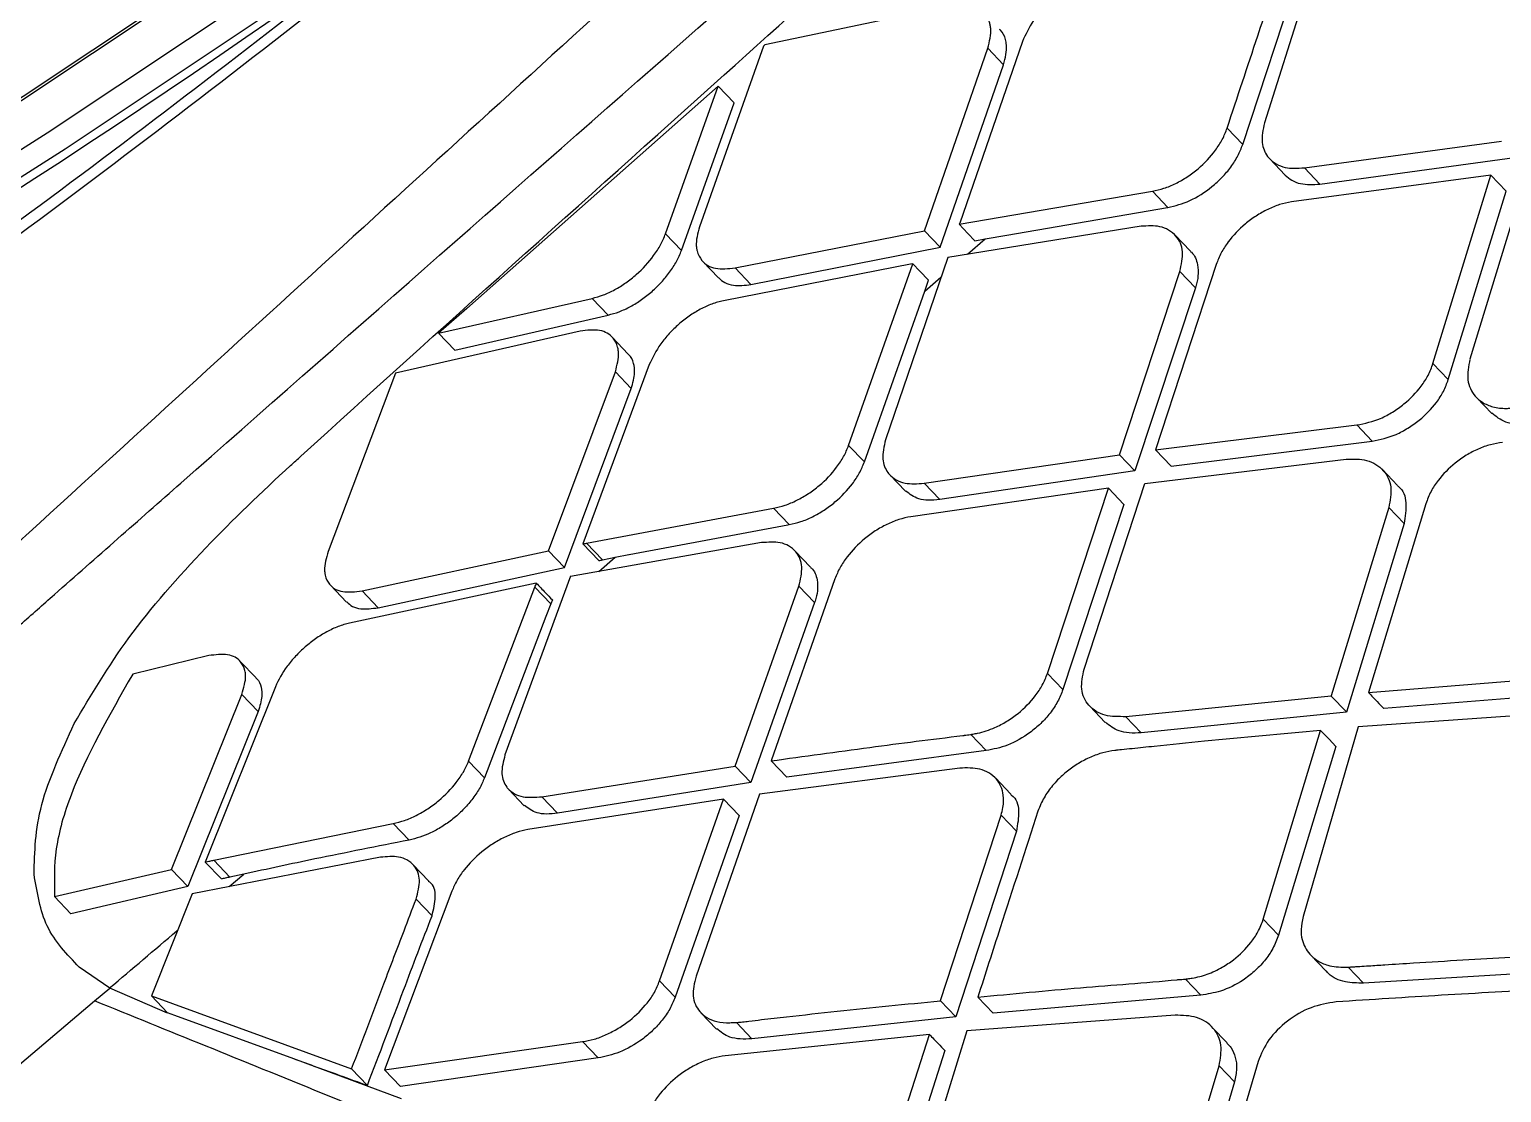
# Model space of a CAD drawing. Extents: x 832 to 912, y 781 to 934.
# Drawn here: x 894.047 to 895.112, y 807.665 to 808.435 of the extents above; entities that cross this region are included whole.
import ezdxf

# ---------------------------------------------------------------- set-up
doc = ezdxf.new("R2010")
doc.units = 0
doc.header["$MEASUREMENT"] = 0
doc.layers.add('1', color=4, linetype='Continuous')

# ---------------------------------------------------------------- blocks, each defined once
blk = doc.blocks.new('2026 SOVEREIGN HL')
at = {"layer": '1', "color": 3, "linetype": 'Continuous', "lineweight": 25}
for p, q in [((63.2541, 11.4069), (63.2115, 11.2725)), ((63.2016, 11.2744), (63.2388, 11.3872)), ((62.9847, 11.3572), (62.8498, 11.3289)), ((63.0363, 11.3313), (62.9909, 11.1999)), ((62.8489, 11.3281), (62.8025, 11.1973)), ((62.9654, 11.1943), (63.0113, 11.3265)), ((63.0113, 11.3265), (63.0227, 11.3145)), ((62.9768, 11.1824), (63.0227, 11.3145)), ((62.634, 11.138), (62.8161, 11.2991)), ((62.7779, 11.1921), (62.8161, 11.2991)), ((62.8161, 11.2991), (62.8277, 11.287)), ((62.7895, 11.18), (62.8276, 11.287)), ((63.1845, 11.2687), (63.1958, 11.2569)), ((63.1958, 11.2569), (63.2016, 11.2744)), ((63.2404, 11.2399), (63.3831, 11.2593)), ((63.2153, 11.2464), (63.2265, 11.2346)), ((63.2516, 11.2281), (63.3943, 11.2476)), ((63.3755, 11.2345), (63.2312, 11.2152)), ((63.2404, 11.2399), (63.2516, 11.2281)), ((63.3335, 11.0983), (63.3755, 11.2345)), ((63.4019, 11.2378), (63.3602, 11.1013)), ((63.3755, 11.2345), (63.3866, 11.2229)), ((62.9905, 11.199), (63.1304, 11.223)), ((63.1304, 11.223), (63.1416, 11.2112)), ((63.3446, 11.0866), (63.3866, 11.2229)), ((63.0249, 11.1912), (63.1413, 11.2112)), ((62.7779, 11.1921), (62.7895, 11.18)), ((62.8283, 11.1674), (62.9654, 11.1943)), ((62.9654, 11.1943), (62.9768, 11.1824)), ((63.1222, 11.1976), (62.9822, 11.175)), ((63.0094, 11.1884), (63.0249, 11.1912)), ((63.1579, 11.1795), (63.1467, 11.1913)), ((62.8398, 11.1554), (62.9769, 11.1824)), ((62.9966, 11.1774), (63.0094, 11.1884)), ((63.0019, 11.187), (63.0094, 11.1884)), ((62.8049, 11.1722), (62.8164, 11.1602)), ((62.9565, 11.1703), (62.8198, 11.1436)), ((62.9105, 11.0389), (62.957, 11.1704)), ((62.9822, 11.175), (62.9372, 11.043)), ((63.1766, 11.17), (63.1327, 11.0357)), ((62.8283, 11.1674), (62.8398, 11.1554)), ((62.9657, 11.1507), (62.9773, 11.1607)), ((62.9657, 11.1507), (62.9684, 11.1585)), ((63.1065, 11.0322), (63.1503, 11.1649)), ((63.1503, 11.1649), (63.1615, 11.1531)), ((62.9272, 11.0419), (62.9657, 11.1507)), ((63.1615, 11.1531), (63.1177, 11.0205)), ((62.6137, 11.1201), (62.7248, 11.1454)), ((62.634, 11.138), (62.6137, 11.1201)), ((62.7364, 11.1333), (62.7248, 11.1454)), ((62.6254, 11.1079), (62.7364, 11.1333)), ((62.7161, 11.1217), (62.5825, 11.0912)), ((62.6254, 11.1079), (62.6137, 11.1201)), ((62.7509, 11.1051), (62.7394, 11.1172)), ((62.7662, 11.0974), (62.7181, 10.9676)), ((63.3335, 11.0983), (63.3446, 11.0867)), ((62.5825, 11.0912), (62.5336, 10.9622)), ((62.6933, 10.9626), (62.7416, 11.0922)), ((62.7416, 11.0922), (62.7531, 11.0801)), ((62.7049, 10.9505), (62.7531, 11.0801)), ((63.3649, 11.0737), (63.376, 11.0621)), ((63.1327, 11.0357), (63.2784, 11.0537)), ((63.2784, 11.0537), (63.2895, 11.042)), ((62.9219, 11.027), (62.9272, 11.0419)), ((63.1439, 11.024), (63.2895, 11.042)), ((62.9105, 11.0389), (62.9219, 11.027)), ((62.9651, 11.0115), (63.1065, 11.0322)), ((63.1177, 11.0205), (63.1065, 11.0322)), ((63.1327, 11.0357), (63.1439, 11.024)), ((63.1177, 11.0205), (62.9764, 10.9997)), ((63.1248, 11.0113), (63.2707, 11.029)), ((63.3079, 11.0098), (63.2969, 11.0214)), ((62.9404, 11.0175), (62.9517, 11.0057)), ((62.9651, 11.0115), (62.9764, 10.9997)), ((63.081, 10.877), (63.1248, 11.0113)), ((63.0985, 11.0079), (62.9554, 10.9873)), ((63.0544, 10.8738), (63.0985, 11.0079)), ((63.0985, 11.0079), (63.1097, 10.9961)), ((62.7207, 10.9681), (62.8561, 10.9935)), ((62.8675, 10.9816), (62.8561, 10.9935)), ((63.1097, 10.9961), (63.0656, 10.8621)), ((63.3015, 10.9939), (63.2597, 10.8575)), ((63.3284, 10.9967), (63.2869, 10.8599)), ((63.3015, 10.9939), (63.3126, 10.9823)), ((62.7515, 10.9599), (62.8665, 10.9814)), ((62.8665, 10.9814), (62.8675, 10.9816)), ((63.3126, 10.9823), (63.2708, 10.8458)), ((62.8475, 10.9685), (62.7092, 10.9441)), ((62.7296, 10.9555), (62.7181, 10.9676)), ((62.7207, 10.9681), (62.7322, 10.9561)), ((62.5582, 10.9336), (62.6933, 10.9626)), ((62.6933, 10.9626), (62.7048, 10.9505)), ((62.7296, 10.9477), (62.7415, 10.9579)), ((62.7322, 10.956), (62.7415, 10.9579)), ((62.7415, 10.9579), (62.7514, 10.9599)), ((62.8829, 10.9508), (62.8715, 10.9627)), ((62.5698, 10.9214), (62.7049, 10.9505)), ((62.5353, 10.9377), (62.547, 10.9255)), ((62.6844, 10.9392), (62.5492, 10.9103)), ((62.6354, 10.8103), (62.6833, 10.9362)), ((62.7092, 10.9442), (62.6617, 10.8148)), ((62.6833, 10.9362), (62.6949, 10.9241)), ((62.8284, 10.8067), (62.8745, 10.937)), ((62.9006, 10.9423), (62.8544, 10.8105)), ((62.8745, 10.937), (62.8858, 10.9251)), ((62.5582, 10.9336), (62.5698, 10.9214)), ((62.6949, 10.9241), (62.6914, 10.915)), ((62.696, 10.927), (62.6949, 10.9241)), ((62.8858, 10.9251), (62.8398, 10.7949)), ((62.6914, 10.915), (62.6469, 10.7982)), ((62.4472, 10.8867), (62.3922, 10.8733)), ((62.4815, 10.8706), (62.4698, 10.8828)), ((63.0544, 10.8738), (63.0656, 10.8621)), ((63.2869, 10.8599), (63.4379, 10.8723)), ((62.4955, 10.8642), (62.4446, 10.7372)), ((63.4489, 10.8607), (63.298, 10.8483)), ((62.4203, 10.7318), (62.4713, 10.8586)), ((62.4713, 10.8586), (62.483, 10.8463)), ((63.0851, 10.85), (63.0963, 10.8383)), ((63.2597, 10.8574), (63.1112, 10.8425)), ((63.2708, 10.8459), (63.2597, 10.8574)), ((62.483, 10.8463), (62.432, 10.7195)), ((63.1223, 10.8309), (63.1112, 10.8425)), ((63.2708, 10.8458), (63.1223, 10.8309)), ((63.4307, 10.8458), (63.2794, 10.8351)), ((63.0101, 10.8179), (62.9989, 10.8296)), ((63.2107, 10.6959), (63.2521, 10.8326)), ((63.2794, 10.8351), (63.2395, 10.6977)), ((63.0101, 10.8179), (62.8657, 10.7986)), ((63.2632, 10.821), (63.2217, 10.6843)), ((62.6469, 10.7982), (62.6354, 10.8103)), ((62.6884, 10.7845), (62.8284, 10.8067)), ((62.8397, 10.7949), (62.8284, 10.8067)), ((62.8544, 10.8105), (62.8657, 10.7986)), ((62.9909, 10.8053), (62.846, 10.7865)), ((63.0278, 10.7864), (63.0167, 10.7981)), ((62.6642, 10.79), (62.6757, 10.778)), ((62.8398, 10.7949), (62.6998, 10.7726)), ((62.846, 10.7865), (62.8, 10.6545)), ((62.82, 10.7828), (62.6783, 10.7607)), ((62.6884, 10.7845), (62.6998, 10.7726)), ((62.7736, 10.6512), (62.82, 10.7828)), ((62.82, 10.7828), (62.8313, 10.771)), ((62.4509, 10.7386), (62.5808, 10.7651)), ((62.5807, 10.7651), (62.5923, 10.7531)), ((62.8313, 10.771), (62.7849, 10.6393)), ((62.9769, 10.6369), (63.0208, 10.7712)), ((63.0208, 10.7712), (63.0319, 10.7595)), ((63.0319, 10.7595), (62.9881, 10.6252)), ((62.3357, 10.7122), (62.4203, 10.7318)), ((62.4203, 10.7318), (62.432, 10.7195)), ((62.5717, 10.7407), (62.4353, 10.7143)), ((62.4446, 10.7372), (62.4564, 10.725)), ((62.4509, 10.7386), (62.4626, 10.7263)), ((62.6066, 10.7235), (62.5951, 10.7355)), ((62.462, 10.7195), (62.4727, 10.7285)), ((62.4727, 10.7285), (62.4626, 10.7263)), ((62.3357, 10.7122), (62.3475, 10.6998)), ((62.432, 10.7195), (62.3475, 10.6998)), ((62.4353, 10.7143), (62.4059, 10.6403)), ((62.6232, 10.7161), (62.5746, 10.5868)), ((62.5974, 10.7104), (62.6089, 10.6984)), ((63.2107, 10.6959), (63.2217, 10.6843)), ((63.2449, 10.67), (63.2561, 10.6583)), ((62.3756, 10.646), (62.3535, 10.6612)), ((63.2722, 10.6611), (63.2833, 10.6496)), ((63.4356, 10.6589), (63.2833, 10.6496)), ((62.7736, 10.6512), (62.7849, 10.6394)), ((63.1654, 10.6409), (63.1543, 10.6525)), ((62.1715, 10.4732), (62.3646, 10.6367)), ((62.3646, 10.6367), (62.3756, 10.646)), ((62.4173, 10.6278), (62.3756, 10.646)), ((62.4059, 10.6403), (62.5507, 10.5875)), ((62.4059, 10.6403), (62.4175, 10.6281)), ((62.9769, 10.6368), (62.9881, 10.6252)), ((63.004, 10.6394), (63.0151, 10.6278)), ((63.1654, 10.6409), (63.0151, 10.6278)), ((62.4228, 10.6261), (62.4175, 10.6281)), ((62.5089, 10.5948), (62.4228, 10.6261)), ((62.8036, 10.6281), (62.8148, 10.6163)), ((62.9881, 10.6252), (62.8405, 10.6093)), ((63.1468, 10.6264), (62.9961, 10.615)), ((62.8292, 10.621), (62.8405, 10.6093)), ((62.9961, 10.615), (62.9543, 10.4797)), ((63.1845, 10.6063), (63.1735, 10.6177)), ((62.5746, 10.5868), (62.7178, 10.6072)), ((62.7178, 10.6072), (62.7291, 10.5954)), ((62.969, 10.6124), (62.821, 10.5969)), ((62.9256, 10.4777), (62.969, 10.6124)), ((62.5869, 10.5657), (62.5089, 10.5947)), ((62.7291, 10.5954), (62.586, 10.5748)), ((62.9802, 10.6007), (62.9367, 10.466)), ((62.5507, 10.5875), (62.5621, 10.5755)), ((62.5746, 10.5868), (62.586, 10.5748)), ((63.1382, 10.4536), (63.1787, 10.5897)), ((63.2069, 10.5929), (63.1663, 10.4551)), ((63.1787, 10.5897), (63.1898, 10.5781)), ((63.1898, 10.5781), (63.1493, 10.442))]:
    blk.add_line(p, q, dxfattribs=at)
at = {"layer": '1', "color": 3, "linetype": 'Continuous', "lineweight": 25, "flags": 128}
for points in [[(60.9989, 10.6521), (61.1024, 10.6799), (61.2139, 10.7165), (61.3328, 10.7617), (61.4583, 10.8152), (61.5899, 10.8767), (61.7268, 10.9459), (61.8683, 11.0224), (62.0137, 11.1059), (62.1621, 11.1958), (62.3128, 11.2918), (62.465, 11.3932), (62.6179, 11.4996), (62.7706, 11.6103), (62.9224, 11.7249), (63.0724, 11.8426), (63.2198, 11.9628), (63.3263, 12.0527)], [(63.2807, 12.0113), (63.2217, 11.9618), (63.0738, 11.8411), (62.9234, 11.7231), (62.7712, 11.6082), (62.618, 11.4971), (62.4647, 11.3904), (62.312, 11.2887), (62.1608, 11.1925), (62.0119, 11.1022), (61.8661, 11.0185), (61.7242, 10.9418), (61.5869, 10.8723), (61.4549, 10.8106), (61.329, 10.757), (61.2098, 10.7117), (61.098, 10.675), (60.9941, 10.647)], [(60.636, 10.6168), (60.6871, 10.6019), (60.754, 10.5937), (60.8308, 10.5946), (60.9172, 10.6046), (61.0125, 10.6236), (61.1164, 10.6516), (61.2282, 10.6883), (61.3474, 10.7336), (61.4733, 10.7872), (61.6053, 10.8489), (61.7426, 10.9184), (61.8845, 10.9951), (62.0303, 11.0788), (62.1792, 11.1691), (62.3304, 11.2653), (62.4831, 11.367), (62.6364, 11.4737), (62.7896, 11.5848), (62.8614, 11.6384)], [(62.6461, 11.4597), (62.4954, 11.3548), (62.3432, 11.2534), (62.1925, 11.1575), (62.0441, 11.0675), (61.8988, 10.9841), (61.7573, 10.9076), (61.6204, 10.8384), (61.4888, 10.7769), (61.3633, 10.7234), (61.2445, 10.6782), (61.133, 10.6416), (61.0295, 10.6138), (60.9344, 10.5948), (60.8484, 10.5848), (60.7718, 10.5839), (60.7051, 10.5921), (60.6485, 10.6093), (60.6293, 10.6184)], [(62.9905, 11.199), (62.9969, 11.1923), (63.0019, 11.187)], [(62.9684, 11.1585), (62.962, 11.1652), (62.957, 11.1704)], [(63.2521, 10.8326), (63.2583, 10.8261), (63.2632, 10.821)]]:
    blk.add_lwpolyline(points, dxfattribs=at)
at = {"layer": '1', "color": 3, "linetype": 'Continuous', "lineweight": 25}
blk.add_arc((58.9242, 16.4805), 6.2517, 292.59418, 306.07612, dxfattribs=at)
for points, knots in [([(69.641, 17.6616), (69.4833, 17.5178), (69.1657, 17.2279), (68.7018, 16.8035), (68.2618, 16.4006), (67.8608, 16.0334), (67.4617, 15.6678), (67.0552, 15.2956), (66.6322, 14.9086), (66.2807, 14.5874), (65.9979, 14.3293), (65.7814, 14.1317), (65.5638, 13.9332), (65.334, 13.7237), (65.0805, 13.4927), (64.7963, 13.2339), (64.4693, 12.9363), (64.0973, 12.5978), (63.6781, 12.2164), (63.2219, 11.801), (62.7439, 11.3655), (62.4182, 11.0681), (62.2568, 10.9207)], [0, 0, 0, 0, 0.064054, 0.129032, 0.188708, 0.243101, 0.2922, 0.351151, 0.408466, 0.464244, 0.494021, 0.523341, 0.552204, 0.582375, 0.616658, 0.65509, 0.697674, 0.749316, 0.805991, 0.867686, 0.93442, 1, 1, 1, 1]), ([(65.1872, 14.6174), (65.1942, 14.5932), (65.2085, 14.5426), (65.2047, 14.4574), (65.1802, 14.3545), (65.1322, 14.2332), (65.0606, 14.0925), (64.965, 13.933), (64.8469, 13.7565), (64.708, 13.5652), (64.5496, 13.3614), (64.3736, 13.1474), (64.1825, 12.9264), (63.9778, 12.7007), (63.7616, 12.4731), (63.5358, 12.2461), (63.3023, 12.0222), (63.0628, 11.8036), (62.819, 11.5926), (62.5724, 11.3908), (62.3247, 11.2002), (62.0778, 11.0226), (61.8329, 10.8591), (61.592, 10.7115), (61.3567, 10.5797), (61.2072, 10.5072), (61.1328, 10.4711)], [0, 0, 0, 0, 0.03526, 0.073397, 0.1134, 0.154986, 0.197112, 0.240117, 0.283114, 0.326264, 0.369489, 0.412382, 0.4553, 0.498021, 0.540417, 0.582782, 0.624982, 0.666816, 0.708662, 0.750431, 0.791989, 0.833575, 0.875123, 0.916779, 0.958525, 1, 1, 1, 1]), ([(65.1308, 14.3172), (65.1291, 14.3149), (65.1257, 14.3103), (65.1193, 14.2805), (65.1055, 14.2364), (65.087, 14.1898), (65.0697, 14.151), (65.0527, 14.1158), (65.0336, 14.0785), (65.0089, 14.0328), (64.9741, 13.9724), (64.9288, 13.8985), (64.8737, 13.8137), (64.8145, 13.7273), (64.7598, 13.6505), (64.7158, 13.5906), (64.6825, 13.546), (64.6478, 13.5002), (64.6013, 13.4396), (64.5328, 13.3527), (64.4433, 13.242), (64.3301, 13.1066), (64.1928, 12.9478), (64.019, 12.7542), (63.8128, 12.5343), (63.579, 12.2969), (63.3397, 12.0657), (63.0973, 11.843), (62.8539, 11.6311), (62.6115, 11.4314), (62.3698, 11.244), (62.128, 11.0683), (61.8853, 10.9043), (61.6433, 10.7541), (61.4032, 10.618), (61.2502, 10.5433), (61.1731, 10.5056)], [0, 0, 0, 0, 0.0320866, 0.0626256, 0.0912297, 0.1105794, 0.1271815, 0.1409157, 0.1520576, 0.1681539, 0.1869124, 0.2083496, 0.2324664, 0.2560505, 0.2750677, 0.2894818, 0.2992831, 0.3066099, 0.3212897, 0.3406289, 0.3646101, 0.3932054, 0.4263765, 0.4625791, 0.5102388, 0.5570157, 0.6029161, 0.6479544, 0.6921568, 0.7355554, 0.7782314, 0.8211648, 0.8647779, 0.909111, 0.9541865, 1, 1, 1, 1]), ([(62.3003, 10.8999), (62.3007, 10.9003), (62.3042, 10.9034), (62.316, 10.9137), (62.3578, 10.9506), (62.514, 11.0883), (63.1225, 11.6236), (64.3272, 12.6809), (65.3993, 13.652), (66.0167, 14.2114)], [0, 0, 0, 0, 0.000353, 0.002828, 0.009435, 0.033986, 0.128384, 0.498019, 1, 1, 1, 1]), ([(63.3571, 12.562), (63.3362, 12.5425), (63.2755, 12.486), (63.1713, 12.3925), (63.0438, 12.2822), (62.9129, 12.1733), (62.7794, 12.0664), (62.6439, 11.9621), (62.5071, 11.8608), (62.3699, 11.7631), (62.2329, 11.6696), (62.0969, 11.5808), (61.9626, 11.4971), (61.8308, 11.419), (61.7021, 11.3469), (61.5772, 11.2811), (61.4569, 11.2221), (61.3419, 11.1701), (61.2327, 11.1255), (61.1301, 11.0883), (61.0347, 11.0589), (60.947, 11.0372), (60.8678, 11.0234), (60.7976, 11.0172), (60.7368, 11.0185), (60.6859, 11.0267), (60.6452, 11.0413), (60.6158, 11.0591), (60.6034, 11.0747), (60.5979, 11.0815)], [0, 0, 0, 0, 0.0201171, 0.0583562, 0.096608, 0.1348664, 0.1731289, 0.2113927, 0.249656, 0.2879156, 0.3261695, 0.3644146, 0.4026482, 0.4408666, 0.4790654, 0.5172389, 0.5553802, 0.59348, 0.6315263, 0.6695033, 0.707391, 0.7451633, 0.7827903, 0.8202454, 0.857527, 0.8947219, 0.932017, 0.9700374, 1, 1, 1, 1]), ([(62.3499, 10.8376), (62.3621, 10.8582), (62.3875, 10.901), (62.4436, 10.9649), (62.4878, 11.0074), (62.6132, 11.1214), (62.8877, 11.3671), (63.1584, 11.6118), (63.3272, 11.7645)], [0, 0, 0, 0, 0.060619, 0.125499, 0.188463, 0.196002, 0.49867, 1, 1, 1, 1]), ([(63.1845, 11.2687), (63.1919, 11.291), (63.2048, 11.3299), (63.219, 11.3731), (63.2262, 11.3951), (63.2281, 11.4006), (63.2285, 11.4021), (63.2287, 11.4025), (63.2287, 11.4026), (63.2287, 11.4026)], [0, 0, 0, 0, 0.4999956, 0.8728658, 0.9671487, 0.9912575, 0.9975451, 0.9997402, 1, 1, 1, 1]), ([(63.0897, 11.3777), (63.087, 11.377), (63.0816, 11.3757), (63.0732, 11.3719), (63.065, 11.367), (63.0572, 11.361), (63.0502, 11.3541), (63.042, 11.3441), (63.0386, 11.3364), (63.0363, 11.3313)], [0, 0, 0, 0, 0.128318, 0.251114, 0.376298, 0.500397, 0.623512, 0.749636, 1, 1, 1, 1]), ([(63.0113, 11.3265), (63.0125, 11.3314), (63.0139, 11.3371), (63.0131, 11.3426), (63.0123, 11.3466), (63.0089, 11.3529), (62.9999, 11.3586), (62.9897, 11.3577), (62.9847, 11.3572)], [0, 0, 0, 0, 0.249121, 0.280523, 0.332977, 0.500693, 0.751411, 1, 1, 1, 1]), ([(63.0227, 11.3145), (63.0239, 11.3195), (63.0255, 11.3262), (63.0238, 11.3342), (63.0223, 11.3382), (63.02, 11.3399), (63.0198, 11.3401)], [0, 0, 0, 0, 0.480722, 0.642699, 0.96327, 1, 1, 1, 1]), ([(62.8498, 11.3289), (62.8496, 11.3287), (62.8493, 11.3285), (62.849, 11.3282), (62.8489, 11.3281)], [0, 0, 0, 0, 0.55958, 1, 1, 1, 1]), ([(63.1304, 11.223), (63.1331, 11.2236), (63.1387, 11.2248), (63.1473, 11.2284), (63.1557, 11.2332), (63.166, 11.2409), (63.1748, 11.2503), (63.1814, 11.2606), (63.1835, 11.2659), (63.1845, 11.2687)], [0, 0, 0, 0, 0.1266, 0.252106, 0.376879, 0.501312, 0.737029, 0.86515, 1, 1, 1, 1]), ([(63.2115, 11.2725), (63.2105, 11.2676), (63.2086, 11.2583), (63.2119, 11.2505), (63.2158, 11.2457), (63.2197, 11.2426), (63.2279, 11.2392), (63.2355, 11.2396), (63.2404, 11.2399)], [0, 0, 0, 0, 0.248736, 0.467812, 0.498987, 0.640637, 0.771453, 1, 1, 1, 1]), ([(63.1416, 11.2112), (63.1469, 11.2125), (63.1576, 11.2152), (63.1714, 11.2241), (63.181, 11.2329), (63.1874, 11.2405), (63.1926, 11.2487), (63.1947, 11.2541), (63.1958, 11.2569)], [0, 0, 0, 0, 0.234341, 0.477108, 0.603075, 0.732045, 0.864271, 1, 1, 1, 1]), ([(63.2266, 11.2347), (63.2281, 11.2334), (63.2311, 11.2306), (63.2391, 11.2275), (63.2468, 11.2279), (63.2516, 11.2281)], [0, 0, 0, 0, 0.255496, 0.526686, 1, 1, 1, 1]), ([(63.2312, 11.2152), (63.2283, 11.2147), (63.2226, 11.2136), (63.2139, 11.21), (63.2054, 11.2052), (63.1952, 11.1977), (63.1864, 11.1884), (63.1798, 11.1782), (63.1777, 11.1727), (63.1766, 11.17)], [0, 0, 0, 0, 0.127975, 0.253946, 0.378199, 0.501109, 0.734393, 0.863218, 1, 1, 1, 1]), ([(62.7248, 11.1454), (62.7275, 11.1461), (62.7328, 11.1475), (62.7412, 11.1515), (62.7493, 11.1565), (62.7593, 11.1645), (62.7681, 11.1741), (62.7747, 11.1842), (62.7768, 11.1894), (62.7779, 11.1921)], [0, 0, 0, 0, 0.129791, 0.256087, 0.379379, 0.500281, 0.73844, 0.866225, 1, 1, 1, 1]), ([(62.8025, 11.1973), (62.8012, 11.1924), (62.7998, 11.187), (62.8004, 11.1817), (62.8011, 11.1778), (62.8044, 11.1715), (62.8132, 11.1659), (62.8233, 11.1669), (62.8283, 11.1674)], [0, 0, 0, 0, 0.249212, 0.275032, 0.325673, 0.500961, 0.751744, 1, 1, 1, 1]), ([(62.9909, 11.1999), (62.9908, 11.1997), (62.9907, 11.1994), (62.9906, 11.1991), (62.9905, 11.199)], [0, 0, 0, 0, 0.560157, 1, 1, 1, 1]), ([(63.1503, 11.1649), (63.1513, 11.1698), (63.1535, 11.1798), (63.1491, 11.1896), (63.1425, 11.195), (63.1344, 11.1983), (63.1269, 11.1978), (63.1222, 11.1976)], [0, 0, 0, 0, 0.248768, 0.498663, 0.642813, 0.774524, 1, 1, 1, 1]), ([(62.7364, 11.1333), (62.739, 11.134), (62.7442, 11.1354), (62.7526, 11.1393), (62.7606, 11.1443), (62.7682, 11.1503), (62.7751, 11.157), (62.7811, 11.1643), (62.7862, 11.1722), (62.7884, 11.1774), (62.7895, 11.18)], [0, 0, 0, 0, 0.127609, 0.252668, 0.375729, 0.497293, 0.616025, 0.739088, 0.866939, 1, 1, 1, 1]), ([(63.1578, 11.1794), (63.1581, 11.1792), (63.161, 11.1769), (63.1632, 11.1708), (63.1638, 11.1621), (63.1626, 11.1563), (63.1616, 11.1534), (63.1615, 11.1531)], [0, 0, 0, 0, 0.043054, 0.435946, 0.726707, 0.970219, 1, 1, 1, 1]), ([(62.9565, 11.1703), (62.9566, 11.1703), (62.9568, 11.1704), (62.9569, 11.1704), (62.957, 11.1704)], [0, 0, 0, 0, 0.559167, 1, 1, 1, 1]), ([(62.8165, 11.1603), (62.8178, 11.159), (62.8207, 11.1565), (62.8282, 11.1541), (62.8354, 11.1549), (62.8398, 11.1554)], [0, 0, 0, 0, 0.265707, 0.541425, 1, 1, 1, 1]), ([(62.8198, 11.1437), (62.817, 11.143), (62.8116, 11.1416), (62.8032, 11.1377), (62.795, 11.1327), (62.7873, 11.1267), (62.7804, 11.1199), (62.7721, 11.11), (62.7686, 11.1024), (62.7662, 11.0974)], [0, 0, 0, 0, 0.130342, 0.256812, 0.379913, 0.500294, 0.623251, 0.749274, 1, 1, 1, 1]), ([(62.7416, 11.0922), (62.7429, 11.0971), (62.7443, 11.1026), (62.7437, 11.108), (62.743, 11.1119), (62.7398, 11.118), (62.7312, 11.1234), (62.7211, 11.1223), (62.7161, 11.1217)], [0, 0, 0, 0, 0.249007, 0.280467, 0.332993, 0.500881, 0.751751, 1, 1, 1, 1]), ([(62.7531, 11.0801), (62.7543, 11.0841), (62.7562, 11.0908), (62.7549, 11.0988), (62.7531, 11.1033), (62.751, 11.1048), (62.7508, 11.105)], [0, 0, 0, 0, 0.39122, 0.654637, 0.962848, 1, 1, 1, 1]), ([(63.2784, 11.0537), (63.2841, 11.0549), (63.2929, 11.0567), (63.3044, 11.0629), (63.3149, 11.0703), (63.3238, 11.0796), (63.3304, 11.0898), (63.3325, 11.0954), (63.3335, 11.0983)], [0, 0, 0, 0, 0.246332, 0.372386, 0.500275, 0.730587, 0.860501, 1, 1, 1, 1]), ([(63.3602, 11.1012), (63.3593, 11.0962), (63.3573, 11.086), (63.3623, 11.0757), (63.3693, 11.0697), (63.3769, 11.0664), (63.3841, 11.0656), (63.3891, 11.0658), (63.3907, 11.0659), (63.3913, 11.0659)], [0, 0, 0, 0, 0.249746, 0.498445, 0.627683, 0.774867, 0.932438, 0.977424, 1, 1, 1, 1]), ([(63.2895, 11.042), (63.2953, 11.0432), (63.304, 11.0451), (63.3155, 11.0513), (63.326, 11.0587), (63.3349, 11.0679), (63.3415, 11.0782), (63.3436, 11.0838), (63.3446, 11.0866)], [0, 0, 0, 0, 0.246334, 0.372408, 0.500273, 0.730532, 0.860436, 1, 1, 1, 1]), ([(63.4024, 11.0543), (63.3994, 11.0542), (63.3937, 11.0539), (63.3839, 11.0559), (63.3792, 11.0598), (63.3762, 11.0623)], [0, 0, 0, 0, 0.272211, 0.536147, 1, 1, 1, 1]), ([(62.9372, 11.043), (62.9361, 11.0382), (62.934, 11.029), (62.9371, 11.0215), (62.9409, 11.0168), (62.9446, 11.0139), (62.9526, 11.0107), (62.9602, 11.0112), (62.9651, 11.0115)], [0, 0, 0, 0, 0.248677, 0.470221, 0.499103, 0.641318, 0.772285, 1, 1, 1, 1]), ([(63.3838, 11.041), (63.3809, 11.0406), (63.3751, 11.0397), (63.3662, 11.0365), (63.3575, 11.032), (63.3472, 11.0247), (63.3383, 11.0156), (63.3316, 11.0054), (63.3295, 10.9997), (63.3284, 10.9967)], [0, 0, 0, 0, 0.124495, 0.24934, 0.374694, 0.500713, 0.725438, 0.856567, 1, 1, 1, 1]), ([(62.8561, 10.9935), (62.8589, 10.9941), (62.8644, 10.9953), (62.873, 10.999), (62.8814, 11.0038), (62.8917, 11.0115), (62.9006, 11.0209), (62.9073, 11.031), (62.9094, 11.0362), (62.9105, 11.0389)], [0, 0, 0, 0, 0.126863, 0.252377, 0.376991, 0.501157, 0.736691, 0.864876, 1, 1, 1, 1]), ([(62.8675, 10.9816), (62.8703, 10.9822), (62.8758, 10.9834), (62.8844, 10.9871), (62.8928, 10.9919), (62.9031, 10.9996), (62.912, 11.009), (62.9186, 11.019), (62.9208, 11.0243), (62.9219, 11.027)], [0, 0, 0, 0, 0.126868, 0.252376, 0.376993, 0.501159, 0.736642, 0.864862, 1, 1, 1, 1]), ([(63.2707, 11.029), (63.2759, 11.0291), (63.2839, 11.0292), (63.2925, 11.0253), (63.2993, 11.0196), (63.3044, 11.0091), (63.3024, 10.999), (63.3015, 10.9939)], [0, 0, 0, 0, 0.234534, 0.363832, 0.500921, 0.750043, 1, 1, 1, 1]), ([(63.3078, 11.0096), (63.3081, 11.0094), (63.3121, 11.0069), (63.315, 10.9975), (63.3134, 10.9874), (63.3126, 10.9823)], [0, 0, 0, 0, 0.032594, 0.516379, 1, 1, 1, 1]), ([(62.9764, 10.9997), (62.9736, 10.9994), (62.9682, 10.9989), (62.959, 11.0003), (62.9547, 11.0037), (62.9519, 11.0059)], [0, 0, 0, 0, 0.264729, 0.52504, 1, 1, 1, 1]), ([(62.9554, 10.9873), (62.9526, 10.9867), (62.9469, 10.9856), (62.9382, 10.9819), (62.9297, 10.9772), (62.9195, 10.9696), (62.9106, 10.9604), (62.9039, 10.9504), (62.9017, 10.9451), (62.9006, 10.9423)], [0, 0, 0, 0, 0.128018, 0.253934, 0.378097, 0.500968, 0.73402, 0.862927, 1, 1, 1, 1]), ([(62.7181, 10.9676), (62.7186, 10.9677), (62.7194, 10.9679), (62.7203, 10.968), (62.7207, 10.9681)], [0, 0, 0, 0, 0.559975, 1, 1, 1, 1]), ([(62.8745, 10.937), (62.8756, 10.9418), (62.8779, 10.9516), (62.8738, 10.9611), (62.8675, 10.9663), (62.8596, 10.9694), (62.8522, 10.9688), (62.8475, 10.9685)], [0, 0, 0, 0, 0.248663, 0.498756, 0.643397, 0.775237, 1, 1, 1, 1]), ([(62.5336, 10.9622), (62.5323, 10.9573), (62.5308, 10.952), (62.5312, 10.9468), (62.5318, 10.943), (62.5348, 10.937), (62.5433, 10.9318), (62.5532, 10.933), (62.5582, 10.9336)], [0, 0, 0, 0, 0.248858, 0.276959, 0.328402, 0.501039, 0.752271, 1, 1, 1, 1]), ([(62.7296, 10.9555), (62.7301, 10.9556), (62.731, 10.9558), (62.7318, 10.956), (62.7322, 10.956)], [0, 0, 0, 0, 0.559797, 1, 1, 1, 1]), ([(62.8828, 10.9507), (62.883, 10.9505), (62.8858, 10.9483), (62.8879, 10.9425), (62.8883, 10.9341), (62.887, 10.9283), (62.886, 10.9254), (62.8858, 10.9251)], [0, 0, 0, 0, 0.044034, 0.43011, 0.718439, 0.966503, 1, 1, 1, 1]), ([(62.6833, 10.9362), (62.6835, 10.9368), (62.6839, 10.9377), (62.6843, 10.9387), (62.6844, 10.9392)], [0, 0, 0, 0, 0.559791, 1, 1, 1, 1]), ([(62.6844, 10.9392), (62.6866, 10.9369), (62.6904, 10.9329), (62.6943, 10.9288), (62.696, 10.9271)], [0, 0, 0, 0, 0.560005, 1, 1, 1, 1]), ([(62.5471, 10.9256), (62.5484, 10.9245), (62.5511, 10.922), (62.5584, 10.9199), (62.5654, 10.9208), (62.5698, 10.9214)], [0, 0, 0, 0, 0.266809, 0.543166, 1, 1, 1, 1]), ([(62.5492, 10.9103), (62.5465, 10.9096), (62.5411, 10.9081), (62.5327, 10.9041), (62.5246, 10.8991), (62.5169, 10.8931), (62.5099, 10.8863), (62.5016, 10.8765), (62.4979, 10.8691), (62.4955, 10.8642)], [0, 0, 0, 0, 0.130663, 0.257151, 0.380054, 0.500236, 0.623002, 0.748904, 1, 1, 1, 1]), ([(62.4713, 10.8586), (62.4726, 10.8634), (62.4745, 10.8698), (62.4733, 10.8773), (62.4702, 10.8836), (62.4619, 10.8886), (62.4521, 10.8873), (62.4472, 10.8867)], [0, 0, 0, 0, 0.248837, 0.333174, 0.500935, 0.752119, 1, 1, 1, 1]), ([(62.3922, 10.8733), (62.3753, 10.8437), (62.35, 10.7992), (62.3349, 10.7458), (62.3354, 10.7234), (62.3357, 10.7122)], [0, 0, 0, 0, 0.499329, 0.749741, 1, 1, 1, 1]), ([(62.4814, 10.8704), (62.4816, 10.8703), (62.4837, 10.8688), (62.4853, 10.8643), (62.4862, 10.8565), (62.4842, 10.8501), (62.483, 10.8463)], [0, 0, 0, 0, 0.036435, 0.357379, 0.62513, 1, 1, 1, 1]), ([(62.9989, 10.8296), (62.9994, 10.8297), (63.0009, 10.83), (63.0069, 10.831), (63.0152, 10.8338), (63.0251, 10.839), (63.0355, 10.8463), (63.0444, 10.8555), (63.0512, 10.8656), (63.0533, 10.871), (63.0544, 10.8738)], [0, 0, 0, 0, 0.024734, 0.074701, 0.251002, 0.374282, 0.500824, 0.731238, 0.860899, 1, 1, 1, 1]), ([(63.1111, 10.8425), (63.1059, 10.8425), (63.0978, 10.8424), (63.0894, 10.8462), (63.0826, 10.8518), (63.0778, 10.8621), (63.0799, 10.872), (63.081, 10.877)], [0, 0, 0, 0, 0.235746, 0.364658, 0.500768, 0.749766, 1, 1, 1, 1]), ([(63.0656, 10.8621), (63.0645, 10.8592), (63.0622, 10.8535), (63.0566, 10.8451), (63.0498, 10.8375), (63.0398, 10.8291), (63.026, 10.8211), (63.0153, 10.8189), (63.0101, 10.8179)], [0, 0, 0, 0, 0.143068, 0.280707, 0.413079, 0.540354, 0.77912, 1, 1, 1, 1]), ([(63.2869, 10.8599), (63.289, 10.8577), (63.2927, 10.8539), (63.2963, 10.85), (63.298, 10.8483)], [0, 0, 0, 0, 0.559987, 1, 1, 1, 1]), ([(63.1223, 10.8309), (63.1194, 10.8307), (63.1136, 10.8304), (63.104, 10.8323), (63.0994, 10.8361), (63.0964, 10.8385)], [0, 0, 0, 0, 0.271509, 0.53527, 1, 1, 1, 1]), ([(62.3208, 10.7284), (62.3212, 10.7446), (62.322, 10.7769), (62.3406, 10.8174), (62.3499, 10.8376)], [0, 0, 0, 0, 0.499612, 1, 1, 1, 1]), ([(62.8544, 10.8105), (62.8782, 10.8138), (62.9241, 10.8201), (62.9709, 10.8262), (62.9938, 10.8289), (62.9942, 10.829), (62.9943, 10.829), (62.9958, 10.8293), (62.9973, 10.8294), (62.9988, 10.8296), (62.9989, 10.8296), (62.9989, 10.8296), (62.9989, 10.8296)], [0, 0, 0, 0, 0.496566, 0.959998, 0.966034, 0.967643, 0.968238, 0.968318, 0.997876, 0.999396, 0.999929, 1, 1, 1, 1]), ([(63.2521, 10.8326), (63.2241, 10.83), (63.1838, 10.8263), (63.1385, 10.8217), (63.1185, 10.8196), (63.1098, 10.8187), (63.1057, 10.8183), (63.1041, 10.8181), (63.1033, 10.818)], [0, 0, 0, 0, 0.562912, 0.808022, 0.915703, 0.967633, 0.983711, 1, 1, 1, 1]), ([(63.1033, 10.818), (63.1004, 10.8176), (63.0946, 10.8167), (63.0857, 10.8134), (63.0769, 10.8089), (63.0688, 10.8032), (63.0612, 10.7964), (63.0545, 10.7884), (63.05, 10.7805), (63.0482, 10.7758), (63.0475, 10.7741)], [0, 0, 0, 0, 0.124913, 0.249776, 0.374789, 0.500085, 0.622289, 0.766295, 0.912634, 1, 1, 1, 1]), ([(62.5807, 10.7651), (62.5835, 10.7658), (62.5889, 10.7671), (62.5975, 10.7708), (62.6059, 10.7757), (62.6162, 10.7834), (62.6252, 10.7927), (62.632, 10.8026), (62.6342, 10.8077), (62.6354, 10.8103)], [0, 0, 0, 0, 0.12718, 0.252685, 0.37711, 0.501052, 0.736269, 0.864541, 1, 1, 1, 1]), ([(62.6617, 10.8148), (62.6605, 10.8101), (62.6582, 10.8011), (62.6611, 10.7938), (62.6647, 10.7893), (62.6683, 10.7865), (62.6761, 10.7836), (62.6836, 10.7842), (62.6884, 10.7845)], [0, 0, 0, 0, 0.248659, 0.473589, 0.499375, 0.642191, 0.773267, 1, 1, 1, 1]), ([(62.6469, 10.7982), (62.6457, 10.7956), (62.6435, 10.7904), (62.638, 10.7824), (62.6315, 10.775), (62.6241, 10.7683), (62.6161, 10.7627), (62.6053, 10.7566), (62.5975, 10.7545), (62.5923, 10.7531)], [0, 0, 0, 0, 0.136455, 0.26884, 0.397517, 0.522929, 0.645495, 0.76572, 1, 1, 1, 1]), ([(63.0208, 10.7712), (63.0213, 10.773), (63.0227, 10.7781), (63.0229, 10.7876), (63.0192, 10.7963), (63.0124, 10.8019), (63.004, 10.8056), (62.996, 10.8054), (62.9909, 10.8053)], [0, 0, 0, 0, 0.091961, 0.250196, 0.499725, 0.637343, 0.766682, 1, 1, 1, 1]), ([(63.0277, 10.7862), (63.0279, 10.786), (63.0319, 10.7836), (63.0346, 10.7744), (63.0328, 10.7645), (63.0319, 10.7595)], [0, 0, 0, 0, 0.033325, 0.516852, 1, 1, 1, 1]), ([(62.6998, 10.7726), (62.6971, 10.7723), (62.6917, 10.7717), (62.6827, 10.7729), (62.6785, 10.7761), (62.6758, 10.7782)], [0, 0, 0, 0, 0.263599, 0.523405, 1, 1, 1, 1]), ([(63.0475, 10.7741), (63.0384, 10.7459), (63.0239, 10.7011), (63.0094, 10.6561), (63.004, 10.6394)], [0, 0, 0, 0, 0.628053, 1, 1, 1, 1]), ([(62.5923, 10.7531), (62.5695, 10.7486), (62.5292, 10.7407), (62.4898, 10.7322), (62.4727, 10.7285)], [0, 0, 0, 0, 0.566758, 1, 1, 1, 1]), ([(62.6783, 10.7608), (62.6755, 10.7602), (62.6699, 10.7589), (62.6612, 10.7553), (62.6527, 10.7505), (62.6424, 10.7429), (62.6335, 10.7338), (62.6266, 10.7239), (62.6244, 10.7187), (62.6232, 10.7161)], [0, 0, 0, 0, 0.128248, 0.254115, 0.378115, 0.500844, 0.733688, 0.862664, 1, 1, 1, 1]), ([(62.4446, 10.7372), (62.4458, 10.7375), (62.4479, 10.7379), (62.45, 10.7384), (62.4509, 10.7386)], [0, 0, 0, 0, 0.559937, 1, 1, 1, 1]), ([(62.5974, 10.7104), (62.5986, 10.7152), (62.6011, 10.7247), (62.5973, 10.7339), (62.5912, 10.7389), (62.5835, 10.7417), (62.5762, 10.7411), (62.5717, 10.7407)], [0, 0, 0, 0, 0.248622, 0.499054, 0.64459, 0.77665, 1, 1, 1, 1]), ([(62.3535, 10.6612), (62.3447, 10.6703), (62.3274, 10.6881), (62.323, 10.7152), (62.3208, 10.7284)], [0, 0, 0, 0, 0.512874, 1, 1, 1, 1]), ([(62.4626, 10.7263), (62.4614, 10.7261), (62.4594, 10.7256), (62.4573, 10.7251), (62.4564, 10.7249)], [0, 0, 0, 0, 0.560072, 1, 1, 1, 1]), ([(62.6089, 10.6984), (62.61, 10.7031), (62.6123, 10.7124), (62.6103, 10.7209), (62.6067, 10.723), (62.6064, 10.7232)], [0, 0, 0, 0, 0.476318, 0.952857, 1, 1, 1, 1]), ([(62.5507, 10.5875), (62.5585, 10.608), (62.5711, 10.6414), (62.5867, 10.6823), (62.5945, 10.7028), (62.5974, 10.7104)], [0, 0, 0, 0, 0.499998, 0.813764, 1, 1, 1, 1]), ([(62.5621, 10.5755), (62.5709, 10.5985), (62.5864, 10.6395), (62.602, 10.6804), (62.6089, 10.6984)], [0, 0, 0, 0, 0.560001, 1, 1, 1, 1]), ([(63.1543, 10.6525), (63.1549, 10.6526), (63.1564, 10.6528), (63.1617, 10.6535), (63.1702, 10.6557), (63.1804, 10.6605), (63.1915, 10.6679), (63.2004, 10.6768), (63.2073, 10.687), (63.2095, 10.6928), (63.2107, 10.6959)], [0, 0, 0, 0, 0.02542, 0.070387, 0.219469, 0.371803, 0.495771, 0.723903, 0.851145, 1, 1, 1, 1]), ([(63.2395, 10.6977), (63.2389, 10.6946), (63.2376, 10.6888), (63.2387, 10.6793), (63.2427, 10.6715), (63.2497, 10.6656), (63.2582, 10.6617), (63.2661, 10.6611), (63.2716, 10.6611), (63.2722, 10.6611)], [0, 0, 0, 0, 0.151085, 0.280711, 0.502805, 0.628631, 0.773599, 0.973985, 1, 1, 1, 1]), ([(62.3755, 10.6461), (62.3917, 10.6598), (62.4081, 10.6738), (62.4246, 10.6877), (62.4248, 10.6878)], [0, 0, 0, 0, 0.987234, 1, 1, 1, 1]), ([(63.2217, 10.6843), (63.2205, 10.681), (63.2181, 10.6747), (63.2119, 10.6657), (63.2045, 10.658), (63.194, 10.65), (63.1805, 10.6432), (63.1702, 10.6416), (63.1654, 10.6409)], [0, 0, 0, 0, 0.155956, 0.303034, 0.441259, 0.570674, 0.80232, 1, 1, 1, 1]), ([(63.2722, 10.6611), (63.2731, 10.6612), (63.2746, 10.6613), (63.2774, 10.6615), (63.2814, 10.6617), (63.2887, 10.6622), (63.3017, 10.6631), (63.3244, 10.6645), (63.3663, 10.6671), (63.4014, 10.6691), (63.4246, 10.6705)], [0, 0, 0, 0, 0.017071, 0.03045, 0.054465, 0.097415, 0.174199, 0.310733, 0.54583, 1, 1, 1, 1]), ([(63.2833, 10.6496), (63.2788, 10.6496), (63.269, 10.6498), (63.2601, 10.6538), (63.2568, 10.6577), (63.2562, 10.6584)], [0, 0, 0, 0, 0.414921, 0.897082, 1, 1, 1, 1]), ([(62.7178, 10.6072), (62.7206, 10.6077), (62.7263, 10.6087), (62.7351, 10.6121), (62.7438, 10.6167), (62.7544, 10.624), (62.7635, 10.6331), (62.7703, 10.643), (62.7725, 10.6484), (62.7736, 10.6512)], [0, 0, 0, 0, 0.123484, 0.247782, 0.373355, 0.500531, 0.731318, 0.860962, 1, 1, 1, 1]), ([(62.8, 10.6545), (62.7988, 10.6496), (62.7965, 10.6399), (62.8011, 10.63), (62.8077, 10.6243), (62.815, 10.6213), (62.8224, 10.6206), (62.8273, 10.6211), (62.829, 10.621), (62.8292, 10.621)], [0, 0, 0, 0, 0.250068, 0.498678, 0.62829, 0.775285, 0.932811, 0.991494, 1, 1, 1, 1]), ([(63.004, 10.6394), (63.0288, 10.6418), (63.0766, 10.6463), (63.1253, 10.6499), (63.149, 10.6521), (63.1494, 10.6521), (63.151, 10.6523), (63.1526, 10.6523), (63.1542, 10.6525), (63.1543, 10.6525), (63.1543, 10.6525), (63.1543, 10.6525)], [0, 0, 0, 0, 0.496618, 0.95996, 0.966009, 0.968101, 0.968335, 0.997853, 0.999378, 0.99993, 1, 1, 1, 1]), ([(65.3679, 9.5077), (65.2157, 9.5561), (64.9104, 9.6533), (64.4676, 9.8085), (64.041, 9.9653), (63.68, 10.1045), (63.3823, 10.2223), (63.1434, 10.3185), (62.9202, 10.4095), (62.7144, 10.4939), (62.5251, 10.5717), (62.418, 10.615), (62.3646, 10.6367)], [0, 0, 0, 0, 0.128088, 0.256805, 0.383611, 0.508831, 0.593009, 0.674921, 0.754537, 0.836904, 0.918629, 1, 1, 1, 1]), ([(62.7849, 10.6393), (62.7837, 10.6365), (62.7814, 10.6309), (62.7757, 10.6227), (62.7689, 10.6152), (62.7588, 10.6068), (62.7449, 10.5988), (62.7343, 10.5965), (62.7291, 10.5954)], [0, 0, 0, 0, 0.142936, 0.280397, 0.412556, 0.539644, 0.778335, 1, 1, 1, 1]), ([(62.8292, 10.621), (62.8293, 10.621), (62.8296, 10.621), (62.8299, 10.6211), (62.8301, 10.6211), (62.8303, 10.6211), (62.8307, 10.6212), (62.8319, 10.6213), (62.8345, 10.6216), (62.8398, 10.6222), (62.8504, 10.6235), (62.8717, 10.6259), (62.9147, 10.6306), (62.952, 10.6343), (62.9769, 10.6368)], [0, 0, 0, 0, 0.001863, 0.00375, 0.006645, 0.007664, 0.007781, 0.015487, 0.030913, 0.061773, 0.123572, 0.247491, 0.496609, 1, 1, 1, 1]), ([(63.2634, 10.636), (63.2573, 10.635), (63.2451, 10.633), (63.2277, 10.6226), (63.2135, 10.6087), (63.2091, 10.5981), (63.2069, 10.5929)], [0, 0, 0, 0, 0.249416, 0.499819, 0.749238, 1, 1, 1, 1]), ([(63.4175, 10.6451), (63.3915, 10.6437), (63.34, 10.6409), (63.2888, 10.6376), (63.2634, 10.636)], [0, 0, 0, 0, 0.50338, 1, 1, 1, 1]), ([(63.1787, 10.5897), (63.1796, 10.5948), (63.1814, 10.605), (63.1763, 10.6156), (63.1693, 10.6217), (63.1606, 10.626), (63.1522, 10.6262), (63.1468, 10.6264)], [0, 0, 0, 0, 0.249553, 0.499436, 0.630945, 0.758313, 1, 1, 1, 1]), ([(62.8405, 10.6093), (62.8376, 10.6091), (62.8319, 10.6088), (62.8223, 10.6106), (62.8178, 10.6142), (62.815, 10.6165)], [0, 0, 0, 0, 0.27067, 0.534238, 1, 1, 1, 1]), ([(62.969, 10.6124), (62.9711, 10.6102), (62.9748, 10.6063), (62.9785, 10.6024), (62.9802, 10.6007)], [0, 0, 0, 0, 0.559957, 1, 1, 1, 1]), ([(63.1843, 10.6061), (63.1854, 10.605), (63.1882, 10.6021), (63.1907, 10.5958), (63.1919, 10.5875), (63.1905, 10.5813), (63.1898, 10.5781)], [0, 0, 0, 0, 0.159712, 0.423201, 0.703273, 1, 1, 1, 1]), ([(62.509, 10.5947), (62.52, 10.5908), (62.5375, 10.5845), (62.5555, 10.5779), (62.5621, 10.5755)], [0, 0, 0, 0, 0.627994, 1, 1, 1, 1]), ([(62.821, 10.5969), (62.8181, 10.5965), (62.8124, 10.5955), (62.8034, 10.5923), (62.7946, 10.5877), (62.7842, 10.5805), (62.7752, 10.5716), (62.7683, 10.5617), (62.7661, 10.5562), (62.7649, 10.5533)], [0, 0, 0, 0, 0.124933, 0.249783, 0.374835, 0.500382, 0.726793, 0.857625, 1, 1, 1, 1])]:
    blk.add_open_spline(points, degree=3, knots=knots, dxfattribs=at)

msp = doc.modelspace()

# ---------------------------------------------------------------- block references
at = {"layer": '1'}
msp.add_blockref('2026 SOVEREIGN HL', (831.7292, 797.0948), dxfattribs=at)

doc.saveas('drawing.dxf')
